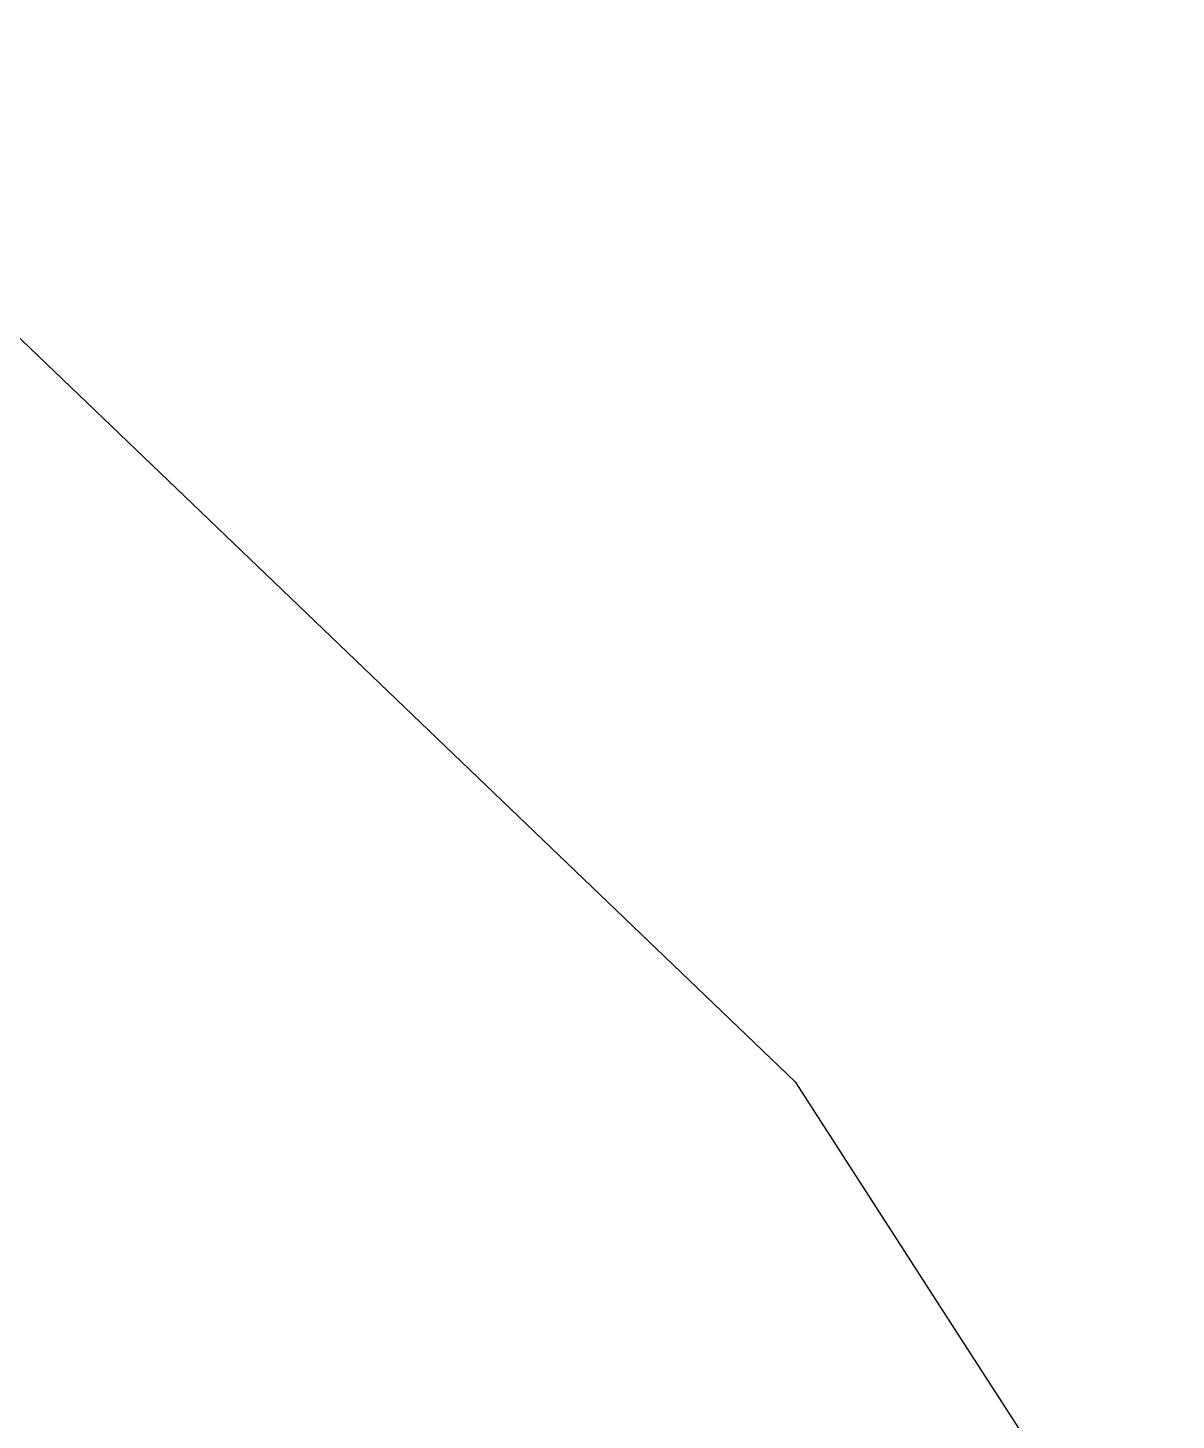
# Model space of a CAD drawing. Header units: millimetres. Extents: x 0 to 1818, y -1116 to 847.
# Drawn here: x 607.033952 to 607.037328, y 634.358549 to 634.362643 of the extents above; entities that cross this region are included whole.
import ezdxf

# ---------------------------------------------------------------- set-up
doc = ezdxf.new("R2010")
doc.units = ezdxf.units.MM
doc.layers.add('Blocks', color=7, linetype='Continuous')
doc.layers.add('Blocks$Inner', color=7, linetype='Continuous', lineweight=25, true_color=0x007f00)

# ---------------------------------------------------------------- blocks, each defined once
blk = doc.blocks.new('Series 7 3217 Office Chair Front')
at = {"layer": 'Blocks$Inner'}
for points, knots in [([(504.0400136, 517.2576274), (504.1584725, 518.3117453), (504.5477446, 521.0559361), (505.2573334, 524.6923855), (505.8900654, 527.6851057), (506.2533035, 529.3922302), (506.518773, 530.6704957), (506.7909573, 531.9424155), (507.1838016, 533.6267623), (507.9297752, 536.5490942), (509.1400187, 540.6655787), (510.4587315, 544.7564791), (511.5323887, 548.0458378), (512.329048, 550.5371697), (513.1275562, 553.0343966), (514.2235165, 556.3390212), (516.2002557, 562.0829627), (519.1796646, 570.2821335), (522.927358, 580.0913384), (528.2569729, 593.0155916), (534.1629226, 605.7762123), (540.5653517, 618.2413499), (547.2430639, 630.5657169), (555.9380079, 645.7343676), (566.957291, 663.7050177), (578.5105325, 681.1940659), (590.082687, 698.6161076), (599.5662768, 713.3046909), (606.0454204, 723.5623316), (609.7093715, 729.4698023), (613.2755868, 735.4347276), (616.840765, 741.449154), (619.8443756, 746.7861707), (621.4916313, 749.866836), (622.6791679, 752.1955571), (623.8404282, 754.5383281), (625.3803913, 757.6745641), (627.2440919, 761.6250368), (629.314495, 766.423733), (630.8032758, 770.4751488), (631.8670376, 773.761016), (632.9019176, 777.0805791), (634.0679482, 781.2743914), (634.9661134, 785.4898078), (635.4626806, 788.8566567), (635.6971533, 791.3636935), (635.8227493, 793.8869625), (635.889823, 797.3010766), (635.7290663, 801.5855941), (635.0584453, 806.6225523), (633.825023, 811.340082), (631.910581, 815.7908987), (629.419533, 820.0771015), (626.4863265, 824.0525403), (623.2702822, 827.6213121), (619.7972625, 830.7695112), (614.6939362, 834.5080028), (610.3851246, 836.7697661), (607.2990537, 838.0474366)], [0.4481907, 0.4481907, 0.4481907, 0.4481907, 0.453125, 0.4609375, 0.4648438, 0.4667969, 0.46875, 0.4707031, 0.4726562, 0.4765625, 0.484375, 0.4921875, 0.4960938, 0.5, 0.5039062, 0.5078125, 0.515625, 0.53125, 0.546875, 0.5625, 0.59375, 0.609375, 0.625, 0.65625, 0.6875, 0.71875, 0.75, 0.78125, 0.796875, 0.8046875, 0.8125, 0.828125, 0.8359375, 0.8398438, 0.84375, 0.8476562, 0.8515625, 0.859375, 0.8671875, 0.875, 0.8789062, 0.8828125, 0.890625, 0.8984375, 0.9023438, 0.90625, 0.9101562, 0.9140625, 0.921875, 0.9296875, 0.9375, 0.9453125, 0.953125, 0.9609375, 0.96875, 0.9765625, 0.984375, 1, 1, 1, 1]), ([(649.8830411, 696.9195229), (647.5398334, 695.0138095), (644.5225856, 693.3412189), (641.205986, 691.6877401), (640.7340999, 691.452483), (639.2903818, 690.7430171), (636.8004357, 689.5509142), (633.6989736, 688.0472376), (629.5424464, 685.9460767), (625.6467203, 683.6621073), (621.8965053, 680.8273966), (619.2743475, 678.3813108), (616.7897981, 675.4509116), (614.5813538, 672.0369623), (612.8734478, 668.7429065), (611.7661147, 666.1620249), (611.1775145, 664.641308), (610.7636818, 663.4831394), (610.3650211, 662.3155124), (609.8384335, 660.7437256), (609.2101406, 658.7471533), (608.6506483, 656.694214), (608.2616544, 655.0073654), (608.0081541, 653.7167313), (607.7796095, 652.3973009), (607.4905413, 650.6083008), (607.1816333, 648.3337638), (606.9252651, 645.6011203), (606.8271032, 642.9399241), (606.8965363, 640.3764835), (607.0665362, 637.864141), (607.3271211, 636.2609378), (607.4666164, 635.4635082), (607.5745711, 634.8463809), (607.6879837, 634.2320837), (607.806854, 633.6206166), (607.8414621, 633.4425926), (607.8765329, 633.2648084), (607.9120664, 633.0872642)], [18.0711287, 18.0711287, 18.0711287, 18.0711287, 18.1435922, 18.1435922, 18.1435922, 18.1539023, 18.1747356, 18.1955689, 18.2164023, 18.2580689, 18.2789023, 18.2997356, 18.3205689, 18.3414023, 18.3622356, 18.3726523, 18.3778606, 18.3830689, 18.3882773, 18.3934856, 18.4039023, 18.4143189, 18.4195273, 18.4247356, 18.4299439, 18.4351523, 18.4455689, 18.4559856, 18.4664023, 18.4768189, 18.4872356, 18.4976667, 18.4976667, 18.4976667, 18.5057392, 18.5057392, 18.5057392, 18.5080895, 18.5080895, 18.5080895, 18.5080895])]:
    blk.add_open_spline(points, degree=3, knots=knots, dxfattribs=at)
for points in [[(601.8162537, 639.3646504), (607.0362077, 634.3595439)], [(607.0362077, 634.3595439), (607.8652437, 633.0731853)]]:
    blk.add_open_spline(points, degree=1, dxfattribs=at)

msp = doc.modelspace()

# ---------------------------------------------------------------- block references
at = {"layer": 'Blocks'}
msp.add_blockref('Series 7 3217 Office Chair Front', (0, 0), dxfattribs=at)

doc.saveas('drawing.dxf')
